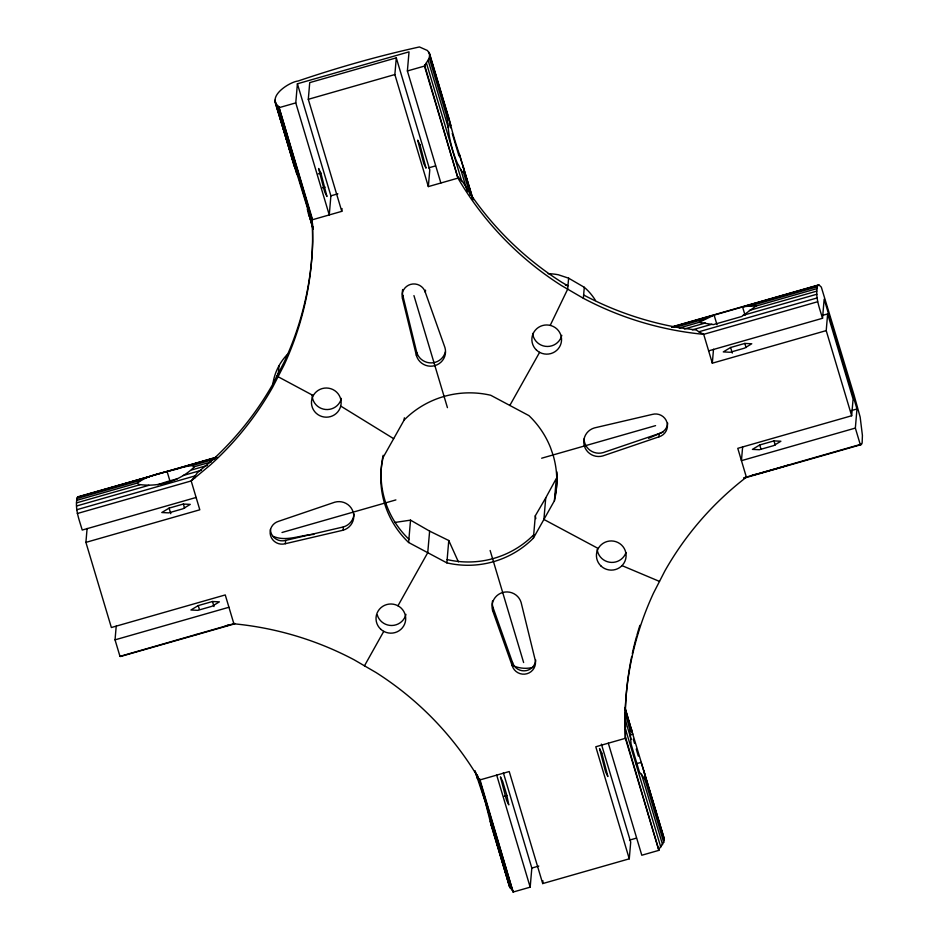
<?xml version="1.0" encoding="UTF-8"?>
<svg xmlns="http://www.w3.org/2000/svg" width="939" height="939" viewBox="0 0 939 939"><rect width="100%" height="100%" fill="white"/><g stroke="black" fill="none" stroke-linecap="round" stroke-linejoin="round"><path stroke-width="1.41" d="M608.308 743.195L641.795 855.241L658.885 850.347L625.397 738.312L625.386 710.154A317.64 312.124 4.9 0 1 631.712 656.455M463.256 166.356L464.312 172.412C461.049 173.304 459.535 165.604 457.622 163.762A29.414 6.233 75.5 0 1 449.253 135.756C448.22 129.993 445.063 101.494 450.92 126.002A29.414 2.324 72.6 0 0 459.288 154.008L473.244 199.761M475.064 771.342L485.252 801.765L491.238 825.451L491.32 822.658M196.122 497.47L82.221 530.054C79.205 519.69 74.474 508.316 77.327 497.353L215.806 457.352M708.628 350.857L822.529 318.286C819.501 307.922 814.77 296.548 817.623 285.585L819.113 285.069L821.32 287.111L853.938 394.673L860.159 417.08L862.413 435.45L862.143 442.868L861.028 444.663L744.122 478.104M404.345 417.82L404.157 420.015L383.171 457.34A91.658 90.062 4.9 0 0 408.618 542.496L446.858 562.872A91.658 90.062 4.9 0 0 533.411 538.106L554.397 500.792L556.322 478.444L545.735 497.905L543.904 519.455L598.237 548.505M503.363 772.82L531.826 868.059L530.183 887.167L513.105 892.05L479.618 780.016A317.64 312.124 4.9 0 0 376.023 672.524L354.214 659.847A317.64 312.124 4.9 0 0 233.881 623.789L225.254 594.939L111.365 627.522L85.907 542.378L87.104 528.457M234.809 623.801L120.72 656.431L119.981 656.373L115.039 639.846L116.213 626.196M195.019 477.74L195.171 475.862L197.343 472.74L210.723 461.577A317.64 312.124 4.9 0 0 272.991 383.851L284.376 361.668A317.64 312.124 4.9 0 0 312.746 241.393L312.476 223.482M77.291 513.527L191.18 480.944L210.442 464.875A317.64 312.124 4.9 0 0 272.709 387.138L284.094 364.966A317.64 312.124 4.9 0 0 312.171 219.82L278.789 106.623C266.089 96.74 289.67 81.846 298.062 81.024C337.876 67.514 378.382 56 419.44 46.95L427.445 50.506L429.651 53.899L448.607 117.34M297.405 83.782L330.892 195.828L329.26 214.937L295.773 102.891L297.405 83.782L409.028 51.856L407.385 70.965L440.872 183.011M279.012 365.729L278.061 376.715L313.274 395.577M312.171 219.82L341.784 211.345L308.297 99.311L309.729 82.62L396.293 57.854L429.78 169.9L428.348 186.591L457.962 178.117A317.64 312.124 4.9 0 0 561.545 285.597L583.354 298.285A317.64 312.124 4.9 0 0 703.698 334.331L817.587 301.759M285.35 543.704A11.878 11.667 4.9 0 1 270.608 535.758A11.878 11.667 4.9 0 1 278.648 521.286L334.765 502.201A14.836 14.578 4.9 0 1 353.181 512.131A14.836 14.578 4.9 0 1 343.134 530.206L285.35 543.704L285.632 540.406A11.878 11.667 4.9 0 1 270.42 529.443M341.784 211.345L342.031 208.564M343.134 530.206L343.416 526.92A14.836 14.578 4.9 0 0 354.038 513.868M428.348 186.591L394.861 74.545L396.293 57.854M425.531 290.151L425.332 292.346L444.933 347.547A14.836 14.578 4.9 0 1 434.874 365.623A14.836 14.578 4.9 0 1 416.458 355.693L402.561 298.86L402.843 295.562A11.878 11.667 4.9 0 1 402.69 289.529M424.569 64.92L457.962 178.117L424.475 66.082L429.287 58.042L429.651 53.899M416.458 355.693L416.74 352.395L402.843 295.562M408.618 542.496L410.531 520.147L394.662 522.483M446.858 562.872L448.772 540.524L429.628 531.122L410.531 520.147M492.635 610.585A14.836 14.578 4.9 0 1 502.694 592.509A14.836 14.578 4.9 0 1 521.11 602.439L535.007 659.272A11.878 11.667 4.9 0 1 526.967 673.733A11.878 11.667 4.9 0 1 512.236 665.786L492.635 610.585L492.928 607.287A14.836 14.578 4.9 0 1 492.494 600.983M512.236 665.786L512.518 662.488L492.928 607.287M533.411 538.106L535.324 515.757L545.735 497.905M513.105 892.05L479.712 778.854L479.618 780.016L509.22 771.541L542.707 883.576L629.271 858.821L630.703 842.13L601.394 744.099M548.153 273.719A55.812 54.849 4.9 0 1 558.329 274.763L568.611 278.179L567.672 289.165L550.207 325.387M583.354 298.285L584.293 287.299L568.611 278.179M542.707 883.576L542.953 880.794M658.92 436.835A11.878 11.667 4.9 0 0 666.96 422.374A11.878 11.667 4.9 0 0 652.218 414.428L594.434 427.914A14.836 14.578 4.9 0 0 584.387 446.002A14.836 14.578 4.9 0 0 602.803 455.931L658.92 436.835L659.201 433.548A11.878 11.667 4.9 0 0 667.699 423.113M658.885 850.347L625.491 737.15M822.012 315.527L827.635 313.919L826.214 330.61L712.314 363.182L713.511 349.273M742.62 447.011L741.446 460.662L855.347 428.078L856.978 408.97L824.16 299.177L822.529 318.286M629.271 858.821L595.784 746.775L625.397 738.312A317.64 312.124 4.9 0 1 653.474 593.166L664.859 570.982A317.64 312.124 4.9 0 1 746.388 477.188L737.772 448.337L851.661 415.754L853.093 399.063L827.635 313.919M429.628 531.122L427.738 552.684L397.96 605.796M658.978 849.185L663.697 842.318L664.061 838.163L624.811 707.666M211.298 461.882L194.455 466.695C180.84 480.862 157.811 487.646 138.42 484.336L137.517 482.986C150.557 473.209 168.715 472.282 183.903 466.859L214.878 458.009M509.83 405.448L539.608 352.336M364.473 665.81L383.758 631.36M816.883 288.649L755.942 306.079L741.775 316.478L713.3 324.624L699.003 322.37L679.308 328.004M120.72 656.431L121.377 655.856M169.114 508.116L161.79 512.53L168.703 512.87L182.941 508.797L190.265 504.384L183.351 504.043L169.114 508.116L170.781 513.692M198.246 605.585L190.922 609.998L197.847 610.338L212.073 606.265L219.397 601.852L212.484 601.512L198.246 605.585L199.385 609.364M730.601 347.5L723.288 351.914L730.202 352.254L744.439 348.181L751.752 343.768L744.838 343.428L730.601 347.5L732.279 353.076M759.733 444.969L752.421 449.382L759.334 449.722L773.572 445.649L780.884 441.236L773.971 440.896L759.733 444.969L760.989 449.171M699.003 322.37L714.11 315.117L716.997 324.741M228.623 624.811L224.891 626.325M648.567 438.302L663.239 431.94M659.201 433.548L603.084 452.633A14.836 14.578 4.9 0 1 584.07 438.936M789.441 464.746L779.335 467.822M778.102 468.174L759.24 473.491M278.683 107.785L295.773 102.891M308.297 99.311L394.861 74.545M407.385 70.965L424.475 66.082M318.321 173.856L320.88 173.116L326.96 196.509L324.659 191.873L318.591 168.492L320.88 173.116M322.511 187.859L325.07 187.119M330.892 195.828L337.876 193.833M428.56 167.893L435.532 165.898M672.007 326.854L818.28 285.01M77.972 496.778L217.026 457.305M672.43 327.03L819.113 285.069M77.327 497.353L149.559 476.683M671.808 327.3L712.678 315.61M745.05 315.222L742.585 306.971L817.623 285.585M76.857 498.562L140.357 480.404M183.903 466.859L192.166 465.58L214.632 459.159M676.303 327.089L705.752 318.661M743.758 306.713L749.745 306.079L817.153 286.806M76.575 500.417L137.517 482.986M76.482 502.893L139.981 484.735M191.802 469.911L207.237 465.486M684.343 329.014L705.389 322.993M749.381 310.41L816.789 291.125M76.587 505.992L148.82 485.334M183.164 475.51L201.357 470.298M692.289 329.871L711.938 324.248M743.019 315.351L816.883 294.224M76.869 509.701L195.171 475.862L191.18 480.944L199.807 509.795L85.907 542.378M583.635 294.987A317.64 312.124 4.9 0 0 678.897 327.652L696.315 330.012L698.862 331.772L817.165 297.933M282.005 532.495L395.894 499.912M541.674 458.209L655.563 425.637M851.356 410.578L856.978 408.97M115.039 639.846L228.94 607.263M119.981 656.373L234.738 623.426M743.899 477.775L861.673 444.088M630.245 735.084L632.745 734.228L624.998 707.478M504.349 796.225L506.907 795.497L502.717 781.483L500.428 776.858L506.497 800.251L508.797 804.876L506.907 795.497M636.102 763.818L641.126 762.374M531.826 868.059L538.798 866.063M629.482 840.123L636.454 838.128M757.902 473.855L752.233 475.169M285.632 540.406L343.416 526.92M195.242 634.717L196.415 634.471M532.706 667.453C526.004 669.073 518.844 668.38 512.588 665.469M313.908 534.42C300.574 534.901 286.407 541.979 273.39 536.415M749.745 306.079L755.942 306.079M861.028 444.663L860.288 444.605L855.347 428.078M192.166 465.58L194.455 466.695M565.384 285.01L567.954 285.867L561.827 282.31A317.64 312.124 4.9 0 1 471.695 195.922L462.622 181.708L458.056 176.955M622.005 565.618L659.507 581.417M698.862 331.772L703.698 334.331L712.314 363.182M340.728 406.082A14.836 14.578 4.9 0 1 316.067 413.125A14.836 14.578 4.9 0 1 322.124 388.593A14.836 14.578 4.9 0 1 340.728 406.082L393.664 438.677M491.179 825.322L509.443 886.439L513.199 890.888M78.806 496.837L79.827 497.541M643.837 770.496L646.149 780.779L639.459 772.128L631.09 744.122L629.412 724.767L631.712 729.943M448.772 540.524L458.396 561.862M664.061 838.163L641.231 762.621M275.033 102.175L307.088 206.826L312.957 229.034M308.356 213.646L309.588 216.674M826.214 330.61L851.661 415.754M744.838 343.428L746.094 347.606M773.971 440.896L775.227 445.098M428.865 52.103L450.837 125.615M459.464 154.501L472.411 197.789M429.792 55.882L447.809 116.19M464.336 171.473L472.294 198.082M625.022 709.062L630.022 725.812M645.797 778.595L664.202 840.147M449.3 123.596L450.556 127.81M452.234 133.432L458.96 155.921M633.297 739.204L634.553 743.418M636.231 749.04L638.332 756.071M429.287 58.042L447.563 119.159M463.596 172.835L470.275 195.183M624.951 712.666L630.386 730.847M644.447 777.879L663.697 842.318M428.161 60.389L448.185 127.399M460.709 169.278L467.364 191.579M624.811 718.323L631.067 739.275M641.49 774.135L662.57 844.654M624.74 724.098L625.585 726.915M426.388 62.901L461.636 180.816M625.55 729.239L660.798 847.166M413.946 295.597L447.434 407.643M490.135 550.489L523.622 662.535M496.696 775.121L530.183 887.167M278.789 106.623L312.276 218.658M277.228 105.567L312.065 222.085M477.235 774.71L511.649 889.832M274.892 100.191L294.294 166.602M309.072 214.526L313.239 228.482M491.285 824.149L509.443 886.439M275.82 103.971L296.9 174.478M307.311 209.35L313.157 228.905M475.157 770.919L477.681 779.335M490.205 821.226L510.229 888.235M183.351 504.043L184.607 508.222M212.484 601.512L213.998 606.559M167.083 471.46L169.889 480.827M535.324 515.757L535.793 518.645M276.442 377.196A54.896 53.946 4.9 0 1 279.775 370.987M625.984 552.531A14.836 14.578 4.9 0 1 597.181 549.421M404.157 420.015A91.658 90.062 4.9 0 1 490.71 395.26L528.95 415.637A91.658 90.062 4.9 0 1 550.524 447.645L553.059 454.957A91.658 90.062 4.9 0 1 554.397 500.792M272.826 384.403A54.896 53.946 4.9 0 1 287.428 354.367M561.792 335.34A14.836 14.578 4.9 0 1 532.624 333.439M341.385 398.394A14.836 14.578 4.9 0 1 312.124 395.225M405.941 614.364A14.836 14.578 4.9 0 1 377.278 614.963M584.293 287.299A55.812 54.849 4.9 0 1 595.502 300.48M632.323 653.591A317.64 312.124 4.9 0 1 636.548 636.548M636.947 635.14A317.64 312.124 4.9 0 1 639.917 625.327M402.561 298.86A11.878 11.667 4.9 0 1 410.601 284.4A11.878 11.667 4.9 0 1 425.332 292.346M408.899 539.197A91.658 90.062 4.9 0 1 383.159 455.298M533.692 534.819A91.658 90.062 4.9 0 1 447.14 559.574M556.921 471.93A91.658 90.062 4.9 0 1 554.679 497.494M535.746 660A11.878 11.667 4.9 0 1 512.518 662.488M445.391 351.796A14.836 14.578 4.9 0 1 416.74 352.395M157.799 484.794A29.684 5.141 -16.6 0 1 177.236 478.913M419.968 144.77L417.679 140.146L423.747 163.539L426.048 168.163L419.968 144.77M601.805 753.148L599.516 748.524L605.585 771.905L607.885 776.53L601.805 753.148M380.624 629.107A14.836 14.578 4.9 0 0 405.284 622.052A14.836 14.578 4.9 0 0 386.668 604.575A14.836 14.578 4.9 0 0 380.624 629.107M536.474 350.083A14.836 14.578 4.9 0 0 561.135 343.028A14.836 14.578 4.9 0 0 542.519 325.551A14.836 14.578 4.9 0 0 536.474 350.083M601.03 566.053A14.836 14.578 4.9 0 0 625.691 558.998A14.836 14.578 4.9 0 0 607.075 541.521A14.836 14.578 4.9 0 0 601.03 566.053"/></g></svg>
